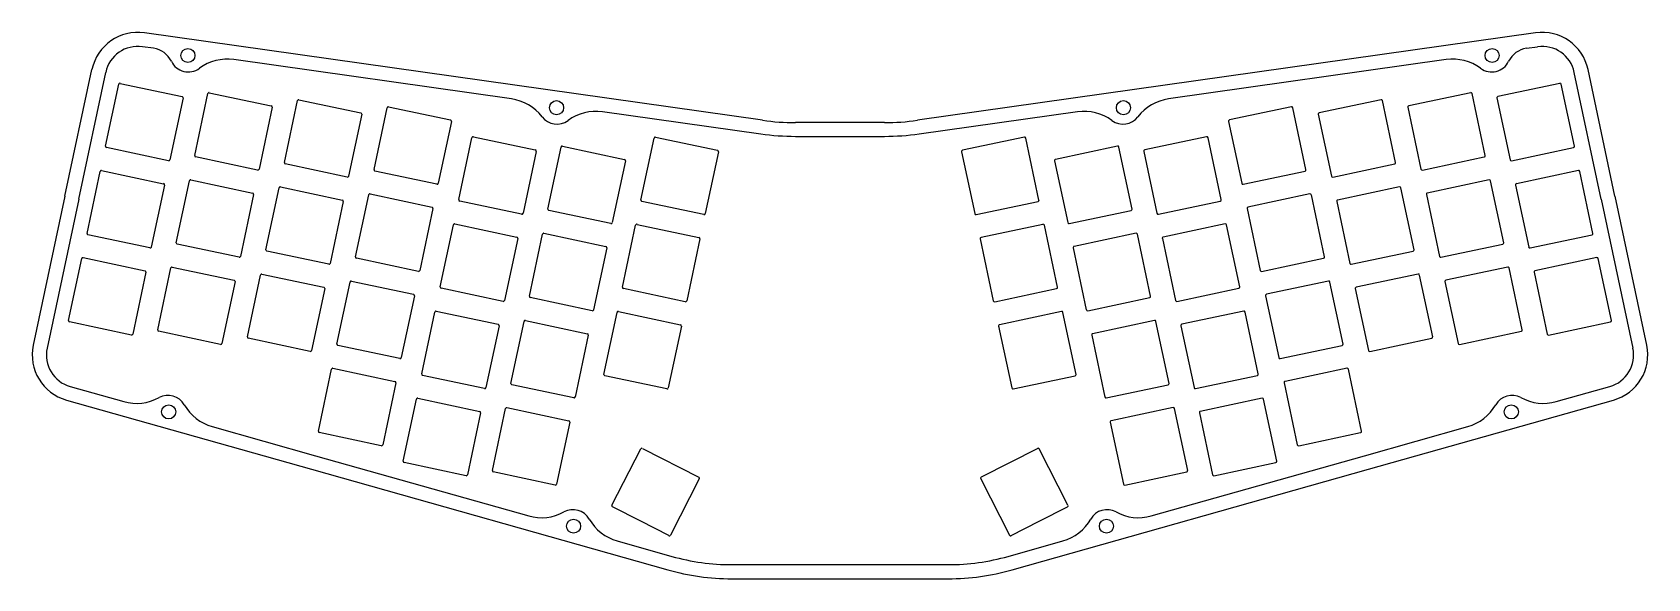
# Model space of a CAD drawing. Header units: millimetres. Extents: x -12 to 332, y -42 to 75.
import ezdxf

# ---------------------------------------------------------------- set-up
doc = ezdxf.new("R2010")
doc.units = ezdxf.units.MM
doc.header["$MEASUREMENT"] = 0
doc.layers.add('plate_outline', color=210, linetype='CONTINUOUS')

msp = doc.modelspace()

# ---------------------------------------------------------------- linework, layer by layer
at = {"layer": 'plate_outline', "linetype": 'Continuous'}
for p, q in [((143.64, 56.13), (11.87, 74.79)), ((308.38, 74.79), (176.61, 56.13)), ((13.81, 71.48), (11.45, 71.82)), ((306.45, 71.48), (308.8, 71.82)), ((-5.06, 39.92), (0.69, 66.96)), ((-2.13, 39.3), (3.62, 66.34)), ((322.38, 39.3), (316.63, 66.34)), ((325.31, 39.92), (319.57, 66.96)), ((3.6, 50.61), (6.41, 63.81)), ((6.7, 64), (19.91, 61.2)), ((25.7, 62.01), (38.91, 59.2)), ((294.55, 62.01), (281.34, 59.2)), ((313.55, 64), (300.34, 61.2)), ((316.65, 50.61), (313.85, 63.81)), ((20.1, 60.9), (17.29, 47.7)), ((22.6, 48.61), (25.41, 61.82)), ((39.1, 58.91), (36.3, 45.7)), ((41.71, 47.11), (44.51, 60.31)), ((44.81, 60.51), (58.01, 57.7)), ((60.81, 45.6), (63.62, 58.81)), ((63.91, 59), (77.12, 56.19)), ((256.34, 59), (243.13, 56.19)), ((259.44, 45.6), (256.64, 58.81)), ((275.44, 60.51), (262.24, 57.7)), ((278.55, 47.11), (275.74, 60.31)), ((281.15, 58.91), (283.96, 45.7)), ((297.65, 48.61), (294.84, 61.82)), ((300.15, 60.9), (302.96, 47.7)), ((58.21, 57.4), (55.4, 44.2)), ((77.31, 55.9), (74.5, 42.69)), ((169.6, 55.63), (150.65, 55.63)), ((242.94, 55.9), (245.75, 42.69)), ((262.05, 57.4), (264.85, 44.2)), ((78.88, 39.21), (81.68, 52.41)), ((81.98, 52.61), (95.18, 49.8)), ((117.71, 39.13), (120.52, 52.34)), ((120.81, 52.53), (134.02, 49.72)), ((199.44, 52.53), (186.24, 49.72)), ((202.54, 39.13), (199.74, 52.34)), ((238.27, 52.61), (225.07, 49.8)), ((241.38, 39.21), (238.57, 52.41)), ((17, 47.5), (3.79, 50.31)), ((36, 45.51), (22.79, 48.32)), ((95.38, 49.5), (92.57, 36.3)), ((97.88, 37.21), (100.68, 50.42)), ((100.98, 50.61), (114.18, 47.8)), ((134.21, 49.43), (131.4, 36.22)), ((186.04, 49.43), (188.85, 36.22)), ((219.27, 50.61), (206.07, 47.8)), ((222.38, 37.21), (219.57, 50.42)), ((224.88, 49.5), (227.68, 36.3)), ((284.25, 45.51), (297.46, 48.32)), ((303.25, 47.5), (316.46, 50.31)), ((-0.35, 32.02), (2.46, 45.23)), ((2.75, 45.42), (15.96, 42.61)), ((55.1, 44), (41.9, 46.81)), ((74.21, 42.5), (61, 45.31)), ((114.38, 47.51), (111.57, 34.3)), ((205.88, 47.51), (208.68, 34.3)), ((246.04, 42.5), (259.25, 45.31)), ((265.15, 44), (278.35, 46.81)), ((317.5, 45.42), (304.29, 42.61)), ((320.6, 32.02), (317.8, 45.23)), ((16.15, 42.32), (13.34, 29.11)), ((18.65, 30.03), (21.46, 43.23)), ((21.75, 43.43), (34.96, 40.62)), ((37.76, 28.52), (40.56, 41.73)), ((40.86, 41.92), (54.06, 39.11)), ((279.39, 41.92), (266.19, 39.11)), ((282.5, 28.52), (279.69, 41.73)), ((298.5, 43.43), (285.29, 40.62)), ((301.6, 30.03), (298.8, 43.23)), ((304.1, 42.32), (306.91, 29.11)), ((-5.06, 39.92), (-11.81, 8.18)), ((-2.13, 39.3), (-8.87, 7.56)), ((35.15, 40.32), (32.34, 27.12)), ((54.26, 38.82), (51.45, 25.61)), ((56.86, 27.02), (59.67, 40.22)), ((59.96, 40.42), (73.17, 37.61)), ((92.27, 36.1), (79.07, 38.91)), ((131.11, 36.03), (117.9, 38.84)), ((189.15, 36.03), (202.35, 38.84)), ((227.98, 36.1), (241.18, 38.91)), ((260.29, 40.42), (247.08, 37.61)), ((263.39, 27.02), (260.59, 40.22)), ((266, 38.82), (268.8, 25.61)), ((285.1, 40.32), (287.91, 27.12)), ((322.38, 39.3), (329.13, 7.56)), ((325.31, 39.92), (332.06, 8.18)), ((73.36, 37.31), (70.55, 24.11)), ((111.27, 34.11), (98.07, 36.92)), ((208.98, 34.11), (222.18, 36.92)), ((246.89, 37.31), (249.7, 24.11)), ((13.05, 28.92), (-0.16, 31.73)), ((74.93, 20.62), (77.73, 33.83)), ((78.03, 34.02), (91.23, 31.21)), ((93.93, 18.63), (96.73, 31.83)), ((97.03, 32.03), (110.23, 29.22)), ((113.76, 20.55), (116.56, 33.75)), ((116.86, 33.94), (130.07, 31.14)), ((203.39, 33.94), (190.19, 31.14)), ((206.49, 20.55), (203.69, 33.75)), ((223.22, 32.03), (210.02, 29.22)), ((226.33, 18.63), (223.52, 31.83)), ((242.22, 34.02), (229.02, 31.21)), ((245.33, 20.62), (242.52, 33.83)), ((307.21, 28.92), (320.41, 31.73)), ((32.05, 26.93), (18.84, 29.73)), ((51.15, 25.42), (37.95, 28.23)), ((91.43, 30.92), (88.62, 17.71)), ((110.43, 28.92), (107.62, 15.72)), ((130.26, 30.84), (127.45, 17.64)), ((189.99, 30.84), (192.8, 17.64)), ((209.83, 28.92), (212.63, 15.72)), ((228.83, 30.92), (231.63, 17.71)), ((269.1, 25.42), (282.3, 28.23)), ((288.2, 26.93), (301.41, 29.73)), ((-4.3, 13.44), (-1.49, 26.64)), ((-1.2, 26.84), (12.01, 24.03)), ((14.7, 11.44), (17.51, 24.65)), ((17.8, 24.84), (31.01, 22.03)), ((70.26, 23.92), (57.05, 26.72)), ((250, 23.92), (263.2, 26.72)), ((302.45, 24.84), (289.24, 22.03)), ((305.55, 11.44), (302.75, 24.65)), ((321.45, 26.84), (308.24, 24.03)), ((324.55, 13.44), (321.75, 26.64)), ((12.2, 23.73), (9.39, 10.53)), ((31.2, 21.74), (28.39, 8.53)), ((33.81, 9.94), (36.61, 23.14)), ((36.91, 23.34), (50.11, 20.53)), ((52.91, 8.43), (55.72, 21.64)), ((56.01, 21.83), (69.22, 19.02)), ((264.24, 21.83), (251.03, 19.02)), ((267.34, 8.43), (264.54, 21.64)), ((283.34, 23.34), (270.14, 20.53)), ((286.45, 9.94), (283.64, 23.14)), ((289.05, 21.74), (291.86, 8.53)), ((308.05, 23.73), (310.86, 10.53)), ((50.31, 20.23), (47.5, 7.03)), ((69.41, 18.73), (66.6, 5.52)), ((88.32, 17.52), (75.12, 20.33)), ((107.32, 15.53), (94.12, 18.33)), ((127.16, 17.44), (113.95, 20.25)), ((193.1, 17.44), (206.3, 20.25)), ((212.93, 15.53), (226.13, 18.33)), ((231.93, 17.52), (245.14, 20.33)), ((250.84, 18.73), (253.65, 5.52)), ((269.95, 20.23), (272.75, 7.03)), ((70.97, 2.04), (73.78, 15.24)), ((74.08, 15.44), (87.28, 12.63)), ((109.81, 1.96), (112.61, 15.17)), ((112.91, 15.36), (126.12, 12.55)), ((207.34, 15.36), (194.14, 12.55)), ((210.45, 1.96), (207.64, 15.17)), ((246.17, 15.44), (232.97, 12.63)), ((249.28, 2.04), (246.47, 15.24)), ((9.1, 10.33), (-4.11, 13.14)), ((28.1, 8.34), (14.89, 11.15)), ((87.48, 12.33), (84.67, -0.87)), ((89.98, 0.04), (92.78, 13.25)), ((93.08, 13.44), (106.28, 10.63)), ((106.48, 10.34), (103.67, -2.87)), ((126.31, 12.26), (123.5, -0.95)), ((193.94, 12.26), (196.75, -0.95)), ((213.78, 10.34), (216.58, -2.87)), ((227.17, 13.44), (213.97, 10.63)), ((230.28, 0.04), (227.47, 13.25)), ((232.78, 12.33), (235.58, -0.87)), ((292.15, 8.34), (305.36, 11.15)), ((311.16, 10.33), (324.36, 13.14)), ((47.2, 6.84), (34, 9.64)), ((66.31, 5.33), (53.1, 8.14)), ((253.95, 5.33), (267.15, 8.14)), ((273.05, 6.84), (286.26, 9.64)), ((48.96, -10.15), (51.77, 3.05)), ((52.06, 3.25), (65.27, 0.44)), ((65.46, 0.14), (62.65, -13.06)), ((84.37, -1.07), (71.17, 1.74)), ((123.21, -1.14), (110, 1.67)), ((197.05, -1.14), (210.25, 1.67)), ((235.88, -1.07), (249.09, 1.74)), ((254.79, 0.14), (257.6, -13.06)), ((268.19, 3.25), (254.99, 0.44)), ((271.29, -10.15), (268.49, 3.05)), ((-3.93, -0.64), (7.47, -3.86)), ((67.02, -16.55), (69.83, -3.34)), ((70.13, -3.15), (83.33, -5.96)), ((103.37, -3.06), (90.17, -0.25)), ((216.88, -3.06), (230.08, -0.25)), ((250.13, -3.15), (236.92, -5.96)), ((253.23, -16.55), (250.42, -3.34)), ((312.78, -3.86), (324.18, -0.64)), ((-4.74, -3.52), (47.49, -18.27)), ((83.53, -6.25), (80.72, -19.46)), ((86.03, -18.54), (88.83, -5.34)), ((89.13, -5.14), (102.33, -7.95)), ((231.12, -5.14), (217.92, -7.95)), ((234.23, -18.54), (231.42, -5.34)), ((236.73, -6.25), (239.53, -19.46)), ((272.76, -18.27), (325, -3.52)), ((102.53, -8.25), (99.72, -21.45)), ((217.73, -8.25), (220.53, -21.45)), ((62.36, -13.25), (49.15, -10.45)), ((257.9, -13.25), (271.1, -10.45)), ((80.42, -19.65), (67.22, -16.84)), ((111.53, -25.96), (117.66, -13.94)), ((118, -13.83), (130.02, -19.96)), ((202.26, -13.83), (190.23, -19.96)), ((208.72, -25.96), (202.59, -13.94)), ((239.83, -19.65), (253.04, -16.84)), ((47.49, -18.27), (123.46, -39.73)), ((99.42, -21.64), (86.22, -18.84)), ((130.13, -20.29), (124, -32.32)), ((190.12, -20.29), (196.25, -32.32)), ((196.79, -39.73), (272.76, -18.27)), ((220.83, -21.64), (234.04, -18.84)), ((117.65, -29.36), (111.64, -26.3)), ((202.6, -29.36), (208.61, -26.3)), ((123.67, -32.43), (117.65, -29.36)), ((196.58, -32.43), (202.6, -29.36)), ((137.05, -41.61), (160.13, -41.61)), ((160.13, -41.61), (183.2, -41.61))]:
    msp.add_line(p, q, dxfattribs=at)
for points in [[(90.09, 60.68), (30.92, 69.06)], [(289.34, 69.06), (230.17, 60.68)], [(26.33, -9.18), (48.3, -15.39), (93.77, -28.22)], [(226.48, -28.22), (271.95, -15.39), (293.92, -9.18)]]:
    msp.add_lwpolyline(points, dxfattribs=at)
for points in [[(210.76, 57.93), (177.03, 53.16, -0.035181), (169.6, 52.63), (150.65, 52.63, -0.035181), (143.22, 53.16), (109.49, 57.93)], [(112.63, -33.55), (124.28, -36.84, 0.068911), (137.05, -38.61), (160.13, -38.61), (183.2, -38.61, 0.068911), (195.97, -36.84), (207.62, -33.55)]]:
    msp.add_lwpolyline(points, format="xyb", dxfattribs=at)
for centre in [(21.15, 69.94), (299.11, 69.94), (99.72, 58.81), (220.53, 58.81), (17.04, -6.04), (303.21, -6.04), (103.34, -30.41), (216.92, -30.41)]:
    msp.add_circle(centre, 1.5, dxfattribs=at)
for centre, radius, start, end in [((10.47, 64.88), 10, 81.9405, 168), ((309.78, 64.88), 10, 12, 98.0595), ((10.47, 64.88), 7, 81.9405, 168), ((13.11, 66.53), 5, 25.6895, 81.9405), ((29.52, 59.16), 10, 81.9405, 126.3558), ((290.74, 59.16), 10, 53.6442, 98.0595), ((307.15, 66.53), 5, 98.0595, 154.3105), ((309.78, 64.88), 7, 12, 98.0595), ((21.22, 70.43), 4, 205.6895, 306.3558), ((299.04, 70.43), 4, 233.6442, 334.3105), ((6.65, 63.76), 0.25, 78, 168), ((25.65, 61.77), 0.25, 78, 168), ((294.6, 61.77), 0.25, 12, 102), ((313.6, 63.76), 0.25, 12, 102), ((19.86, 60.95), 0.25, 348, 78), ((38.86, 58.96), 0.25, 348, 78), ((44.76, 60.26), 0.25, 78, 168), ((63.86, 58.76), 0.25, 78, 168), ((88.69, 50.78), 10, 37.5252, 81.9405), ((231.57, 50.78), 10, 98.0595, 142.4748), ((256.39, 58.76), 0.25, 12, 102), ((275.5, 60.26), 0.25, 12, 102), ((281.4, 58.96), 0.25, 102, 192), ((300.4, 60.95), 0.25, 102, 192), ((57.96, 57.45), 0.25, 348, 78), ((77.07, 55.95), 0.25, 348, 78), ((99.79, 59.31), 4, 217.5252, 306.3558), ((108.09, 48.03), 10, 81.9405, 126.3558), ((150.65, 105.63), 50, 261.9405, 270), ((169.6, 105.63), 50, 270, 278.0595), ((212.17, 48.03), 10, 53.6442, 98.0595), ((220.46, 59.31), 4, 233.6442, 322.4748), ((243.19, 55.95), 0.25, 102, 192), ((262.29, 57.45), 0.25, 102, 192), ((81.93, 52.36), 0.25, 78, 168), ((120.76, 52.29), 0.25, 78, 168), ((199.49, 52.29), 0.25, 12, 102), ((238.33, 52.36), 0.25, 12, 102), ((3.85, 50.56), 0.25, 168, 258), ((22.85, 48.56), 0.25, 168, 258), ((95.13, 49.55), 0.25, 348, 78), ((100.93, 50.37), 0.25, 78, 168), ((133.96, 49.48), 0.25, 348, 78), ((186.29, 49.48), 0.25, 102, 192), ((219.33, 50.37), 0.25, 12, 102), ((225.12, 49.55), 0.25, 102, 192), ((297.41, 48.56), 0.25, 282, 12), ((316.41, 50.56), 0.25, 282, 12), ((2.7, 45.18), 0.25, 78, 168), ((17.05, 47.75), 0.25, 258, 348), ((36.05, 45.75), 0.25, 258, 348), ((41.95, 47.06), 0.25, 168, 258), ((61.05, 45.55), 0.25, 168, 258), ((114.13, 47.56), 0.25, 348, 78), ((206.12, 47.56), 0.25, 102, 192), ((259.2, 45.55), 0.25, 282, 12), ((278.3, 47.06), 0.25, 282, 12), ((284.2, 45.75), 0.25, 192, 282), ((303.2, 47.75), 0.25, 192, 282), ((317.55, 45.18), 0.25, 12, 102), ((15.91, 42.37), 0.25, 348, 78), ((21.7, 43.18), 0.25, 78, 168), ((40.81, 41.68), 0.25, 78, 168), ((55.16, 44.25), 0.25, 258, 348), ((74.26, 42.74), 0.25, 258, 348), ((245.99, 42.74), 0.25, 192, 282), ((265.1, 44.25), 0.25, 192, 282), ((279.45, 41.68), 0.25, 12, 102), ((298.55, 43.18), 0.25, 12, 102), ((304.35, 42.37), 0.25, 102, 192), ((34.91, 40.37), 0.25, 348, 78), ((54.01, 38.87), 0.25, 348, 78), ((59.91, 40.17), 0.25, 78, 168), ((79.12, 39.16), 0.25, 168, 258), ((117.95, 39.08), 0.25, 168, 258), ((202.3, 39.08), 0.25, 282, 12), ((241.13, 39.16), 0.25, 282, 12), ((260.34, 40.17), 0.25, 12, 102), ((266.24, 38.87), 0.25, 102, 192), ((285.35, 40.37), 0.25, 102, 192), ((73.12, 37.36), 0.25, 348, 78), ((92.32, 36.35), 0.25, 258, 348), ((98.12, 37.16), 0.25, 168, 258), ((131.16, 36.27), 0.25, 258, 348), ((189.1, 36.27), 0.25, 192, 282), ((222.13, 37.16), 0.25, 282, 12), ((227.93, 36.35), 0.25, 192, 282), ((247.14, 37.36), 0.25, 102, 192), ((-0.11, 31.97), 0.25, 168, 258), ((77.98, 33.78), 0.25, 78, 168), ((91.18, 30.97), 0.25, 348, 78), ((96.98, 31.78), 0.25, 78, 168), ((111.33, 34.35), 0.25, 258, 348), ((116.81, 33.7), 0.25, 78, 168), ((130.01, 30.89), 0.25, 348, 78), ((190.24, 30.89), 0.25, 102, 192), ((203.44, 33.7), 0.25, 12, 102), ((208.93, 34.35), 0.25, 192, 282), ((223.28, 31.78), 0.25, 12, 102), ((229.07, 30.97), 0.25, 102, 192), ((242.28, 33.78), 0.25, 12, 102), ((320.36, 31.97), 0.25, 282, 12), ((13.1, 29.16), 0.25, 258, 348), ((18.9, 29.98), 0.25, 168, 258), ((38, 28.47), 0.25, 168, 258), ((110.18, 28.98), 0.25, 348, 78), ((210.07, 28.98), 0.25, 102, 192), ((282.25, 28.47), 0.25, 282, 12), ((301.36, 29.98), 0.25, 282, 12), ((307.15, 29.16), 0.25, 192, 282), ((-1.25, 26.59), 0.25, 78, 168), ((17.75, 24.6), 0.25, 78, 168), ((32.1, 27.17), 0.25, 258, 348), ((51.2, 25.66), 0.25, 258, 348), ((57.1, 26.97), 0.25, 168, 258), ((70.31, 24.16), 0.25, 258, 348), ((249.94, 24.16), 0.25, 192, 282), ((263.15, 26.97), 0.25, 282, 12), ((269.05, 25.66), 0.25, 192, 282), ((288.15, 27.17), 0.25, 192, 282), ((302.5, 24.6), 0.25, 12, 102), ((321.5, 26.59), 0.25, 12, 102), ((11.96, 23.78), 0.25, 348, 78), ((30.96, 21.79), 0.25, 348, 78), ((36.86, 23.09), 0.25, 78, 168), ((55.96, 21.59), 0.25, 78, 168), ((264.29, 21.59), 0.25, 12, 102), ((283.4, 23.09), 0.25, 12, 102), ((289.3, 21.79), 0.25, 102, 192), ((308.3, 23.78), 0.25, 102, 192), ((50.06, 20.28), 0.25, 348, 78), ((69.17, 18.78), 0.25, 348, 78), ((75.17, 20.57), 0.25, 168, 258), ((88.37, 17.76), 0.25, 258, 348), ((94.17, 18.58), 0.25, 168, 258), ((114, 20.5), 0.25, 168, 258), ((127.21, 17.69), 0.25, 258, 348), ((193.05, 17.69), 0.25, 192, 282), ((206.25, 20.5), 0.25, 282, 12), ((226.08, 18.58), 0.25, 282, 12), ((231.88, 17.76), 0.25, 192, 282), ((245.08, 20.57), 0.25, 282, 12), ((251.09, 18.78), 0.25, 102, 192), ((270.19, 20.28), 0.25, 102, 192), ((74.03, 15.19), 0.25, 78, 168), ((107.38, 15.77), 0.25, 258, 348), ((112.86, 15.12), 0.25, 78, 168), ((207.39, 15.12), 0.25, 12, 102), ((212.88, 15.77), 0.25, 192, 282), ((246.23, 15.19), 0.25, 12, 102), ((-4.06, 13.39), 0.25, 168, 258), ((9.15, 10.58), 0.25, 258, 348), ((14.95, 11.39), 0.25, 168, 258), ((87.23, 12.38), 0.25, 348, 78), ((93.03, 13.2), 0.25, 78, 168), ((106.23, 10.39), 0.25, 348, 78), ((126.06, 12.31), 0.25, 348, 78), ((194.19, 12.31), 0.25, 102, 192), ((214.02, 10.39), 0.25, 102, 192), ((227.23, 13.2), 0.25, 12, 102), ((233.02, 12.38), 0.25, 102, 192), ((305.31, 11.39), 0.25, 282, 12), ((311.1, 10.58), 0.25, 192, 282), ((324.31, 13.39), 0.25, 282, 12), ((-2.03, 6.1), 10, 168, 254.2317), ((-2.03, 6.1), 7, 168, 254.2317), ((28.15, 8.58), 0.25, 258, 348), ((34.05, 9.89), 0.25, 168, 258), ((47.25, 7.08), 0.25, 258, 348), ((53.15, 8.38), 0.25, 168, 258), ((267.1, 8.38), 0.25, 282, 12), ((273, 7.08), 0.25, 192, 282), ((286.2, 9.89), 0.25, 282, 12), ((292.1, 8.58), 0.25, 192, 282), ((322.28, 6.1), 7, 285.7683, 12), ((322.28, 6.1), 10, 285.7683, 12), ((66.36, 5.57), 0.25, 258, 348), ((253.89, 5.57), 0.25, 192, 282), ((52.01, 3), 0.25, 78, 168), ((65.22, 0.2), 0.25, 348, 78), ((71.22, 1.99), 0.25, 168, 258), ((90.22, -0.01), 0.25, 168, 258), ((110.05, 1.91), 0.25, 168, 258), ((210.2, 1.91), 0.25, 282, 12), ((230.03, -0.01), 0.25, 282, 12), ((249.03, 1.99), 0.25, 282, 12), ((255.04, 0.2), 0.25, 102, 192), ((268.24, 3), 0.25, 12, 102), ((10.19, 5.77), 10, 254.2317, 298.647), ((16.9, -6.52), 4, 29.8164, 118.647), ((70.08, -3.39), 0.25, 78, 168), ((84.42, -0.82), 0.25, 258, 348), ((103.42, -2.81), 0.25, 258, 348), ((123.26, -0.9), 0.25, 258, 348), ((197, -0.9), 0.25, 192, 282), ((216.83, -2.81), 0.25, 192, 282), ((235.83, -0.82), 0.25, 192, 282), ((250.18, -3.39), 0.25, 12, 102), ((303.35, -6.52), 4, 61.353, 150.1836), ((310.06, 5.77), 10, 241.353, 285.7683), ((29.05, 0.44), 10, 209.8164, 254.2317), ((83.28, -6.2), 0.25, 348, 78), ((89.08, -5.39), 0.25, 78, 168), ((231.18, -5.39), 0.25, 12, 102), ((236.97, -6.2), 0.25, 102, 192), ((291.2, 0.44), 10, 285.7683, 330.1836), ((49.2, -10.2), 0.25, 168, 258), ((102.28, -8.19), 0.25, 348, 78), ((217.97, -8.19), 0.25, 102, 192), ((271.05, -10.2), 0.25, 282, 12), ((62.41, -13.01), 0.25, 258, 348), ((257.84, -13.01), 0.25, 192, 282), ((67.27, -16.6), 0.25, 168, 258), ((117.88, -14.05), 0.25, 63, 153), ((202.37, -14.05), 0.25, 27, 117), ((252.98, -16.6), 0.25, 282, 12), ((80.47, -19.41), 0.25, 258, 348), ((86.27, -18.59), 0.25, 168, 258), ((129.91, -20.18), 0.25, 333, 63), ((190.34, -20.18), 0.25, 117, 207), ((233.98, -18.59), 0.25, 282, 12), ((239.78, -19.41), 0.25, 192, 282), ((99.47, -21.4), 0.25, 258, 348), ((220.78, -21.4), 0.25, 192, 282), ((96.49, -18.6), 10, 254.2317, 298.647), ((103.2, -30.89), 4, 29.8164, 118.647), ((111.75, -26.08), 0.25, 153, 243), ((208.5, -26.08), 0.25, 297, 27), ((217.05, -30.89), 4, 61.353, 150.1836), ((223.76, -18.6), 10, 241.353, 285.7683), ((115.35, -23.93), 10, 209.8164, 254.2317), ((204.91, -23.93), 10, 285.7683, 330.1836), ((123.78, -32.21), 0.25, 243, 333), ((196.47, -32.21), 0.25, 207, 297), ((137.05, 8.39), 50, 254.2317, 270), ((183.2, 8.39), 50, 270, 285.7683)]:
    msp.add_arc(centre, radius, start, end, dxfattribs=at)

doc.saveas('drawing.dxf')
